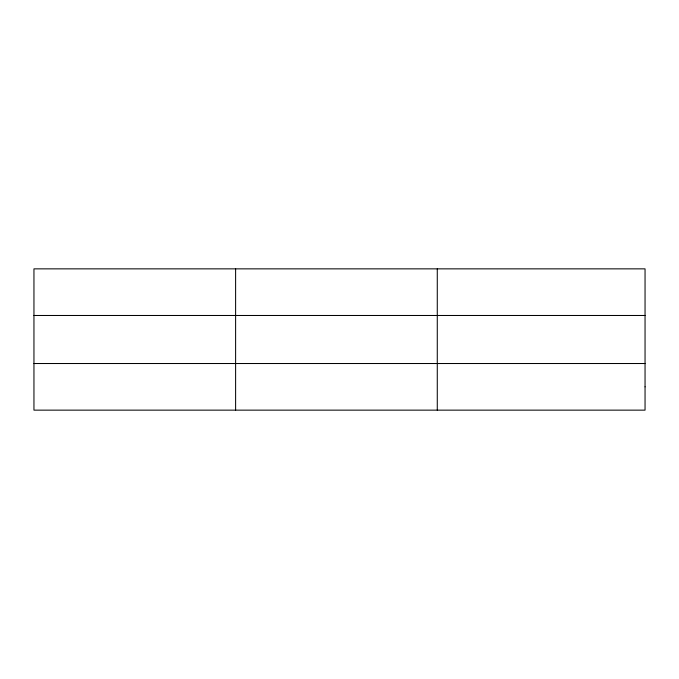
<?xml version="1.0" encoding="UTF-8"?>
<svg xmlns="http://www.w3.org/2000/svg" width="679" height="679" viewBox="0 0 679 679"><rect width="100%" height="100%" fill="white"/><g stroke="black" fill="none" stroke-linecap="round" stroke-linejoin="round"><path stroke-width="1.02" d="M235.613 268.859L235.613 410.141M437.276 268.859L437.276 410.141M33.95 315.48L645.05 315.48M33.95 363.52L645.05 363.52M645.05 386.826L645.05 410.141L33.95 410.141L33.95 268.859L645.05 268.859L645.05 386.826"/></g></svg>
